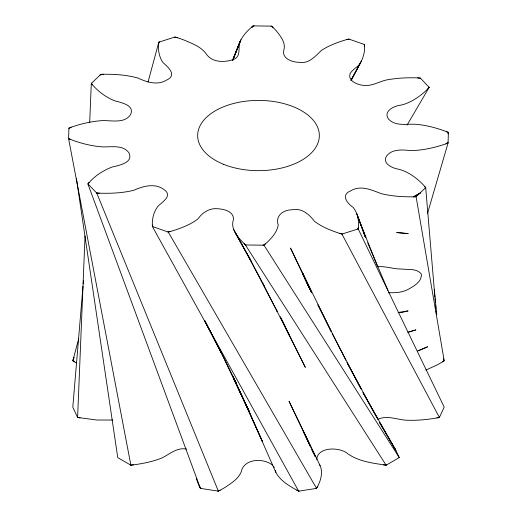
<?xml version="1.0" encoding="UTF-8"?>
<svg xmlns="http://www.w3.org/2000/svg" width="517" height="517" viewBox="0 0 517 517"><rect width="100%" height="100%" fill="white"/><g stroke="black" fill="none" stroke-linecap="round" stroke-linejoin="round"><path stroke-width="0.78" d="M112.809 420.024L96.931 420.024L77.602 417.465L85.04 236.004M89.68 122.794L91.296 83.45L100.893 74.286C113.307 74.093 125.915 74.642 137.923 78.041C146.666 82.119 157.407 85.699 166.403 80.187C177.602 75.308 168.154 67.171 162.933 62.512C158.855 56.644 157.814 49.128 158.809 42.161L175.063 36.991L177.357 37.709A102.444 59.145 0 0 1 183.858 39.971C191.82 43.383 200.9 46.549 206.167 53.82C211.246 61.652 221.838 62.57 230.175 60.424C240.98 58.511 238.511 50.996 239.339 43.447C241.885 36.313 247.391 30.723 253.033 25.895L271.587 26.108L272.95 27.388A102.463 59.158 0 0 1 276.621 31.227C280.705 36.293 285.811 42.749 283.956 49.658C281.274 58.434 292.086 62.273 299.026 62.311C309.095 64.16 315.234 56.043 321.664 50.252C329.911 44.901 339.314 41.657 348.723 39.008L364.601 44.546L364.362 51.855L362.572 58.621L351.088 80.309M377.875 419.306C387.905 414.653 398.336 420.444 408.611 420.269C418.938 420.541 429.265 419.397 439.398 417.465L444.2 407.118L358.191 228.921C359.25 221.496 357.997 213.366 353.182 207.407C347.321 203.504 340.49 195.019 350.597 190.896C360.381 184.763 371.51 189.933 381.055 193.604C392.487 196.454 404.365 197.009 416.107 196.796L425.704 187.632L424.56 186.282A102.424 59.132 0 0 0 420.903 182.436C414.628 176.568 407.254 171.437 398.853 169.266C392.655 168.413 381.456 163.385 386.794 155.727C392.422 148.786 402.517 149.807 410.53 150.531C420.243 150.602 429.866 148.644 439.179 146.001A102.489 59.171 0 0 0 445.822 143.888L448.045 143.093L448.413 132.384C437.977 128.268 427.029 125.256 415.83 124.274C406.73 123.679 395.673 126.665 388.61 119.188C382.632 111.181 394.419 105.688 401.082 105.1C409.703 103.096 417.374 98.14 424.03 92.446A102.45 59.151 0 0 0 427.953 88.691L429.188 87.367L420.237 77.983C409.871 77.531 399.428 77.776 389.178 79.515C380.764 80.432 373.507 86.074 364.821 85.441C358.759 85.299 347.321 81.486 350.151 73.498C353.014 68.574 359.289 66.745 361.402 61.168M82.998 286.308L72.8 407.118L77.602 417.465M83.198 283.904L83.47 280.705M91.296 83.45C97.448 90.876 105.319 96.976 114.263 100.634C120.726 102.676 134.498 104.699 130.801 114.192C124.849 123.99 111.575 120.241 102.082 120.635C90.746 121.366 79.618 124.138 68.955 127.99L68.587 138.698L130.872 465.197C141.393 463.898 151.933 461.952 161.815 458.01C169.738 454.217 176.924 447.14 186.585 449.06M76.316 362.94L72.8 360.756L78.791 338.545M148.056 81.99L158.809 42.161M427.481 213.521L448.045 143.093M447.877 133.851L448.413 132.384M357.751 229.076L358.371 227.415M72.8 360.756L73.711 358.43M232.734 60.23L240.353 40.927L232.637 60.366M232.747 60.121L239.798 42.187M232.656 60.463L241 39.673M73.957 357.854L74.202 357.273M252.341 27.343L253.033 25.895M236.56 383.575L219.208 348.432L248.981 411.209L233.419 377.656L262.3 441.259L247.391 407.693L275.852 472.415C280.692 481.295 290.076 486.452 298.652 491.15L316.578 488.378C320.398 481.65 323.39 473.094 320.094 465.571L289.035 401.263L310.2 445.925M351.243 80.103L360.704 62.402L350.978 80.503M158.629 43.667L159.688 41.851M407.073 125.108L429.188 87.367M272.504 465.074C264.181 458.521 247.617 458.23 242.13 468.641C240.625 477.314 232.437 482.49 225.651 487.04A102.463 59.158 0 0 1 220.274 490.142L218.348 491.15L96.763 193.1L88.039 183.981C94.062 176.207 102.87 170.7 111.956 167.075C118.755 165.453 133.897 162.777 128.907 152.741C122.4 144.165 110.431 147.442 101.17 146.809C89.971 145.826 79.023 142.815 68.587 138.698M427.953 88.691L428.961 87.102M316.087 488.468L317.373 486.943M218.348 491.15L200.422 488.378L87.812 183.716L89.047 182.391M235.7 233.471L239.3 238.576L245.413 244.974L263.967 245.187C270.145 239.804 276.608 233.464 278.256 225.108C274.992 215.576 283.51 209.689 292.363 209.779C301.87 207.866 309.172 214.322 314.349 221.205C322.485 227.435 332.257 231.041 341.937 234.091L358.191 228.921M425.853 370.088L437.085 364.97A102.463 59.158 0 0 0 442.449 361.868L444.09 360.465L443.799 359.709M445.822 143.888L448.142 142.207M442.449 361.868L444.2 360.756L416.107 196.796M395.983 450.559L379.73 422.79L395.983 450.559L399.247 457.623L386.128 465.197C372.912 463.161 358.578 461.578 347.476 453.519C339.843 446.914 317.328 446.552 316.772 459.535M68.89 128.584L71.178 127.195M416.392 196.55L413.503 196.841L420.567 192.789M413.503 196.841L420.295 193.048M251.579 27.142L254.067 25.882M262.933 245.2L265.421 243.94M217.844 491.085L220.274 490.142M96.763 193.1C109.216 193.584 121.883 193.3 134.026 190.204C143.319 186.03 155.113 182.856 164.07 189.597C173.111 195.749 162.254 201.973 157.931 206.296C153.51 211.983 151.882 219.441 152.399 226.536L168.277 232.075L170.616 231.416A102.424 59.132 0 0 0 177.273 229.302C184.575 226.685 191.923 223.693 198.037 218.814C202.515 212.397 209.812 207.744 217.974 208.771C224.313 209.146 233.975 211.492 233.419 219.531C231.939 223.783 232.669 228.346 234.983 232.198L250.17 259.573L233.794 229.658M436.917 417.923L439.553 417.18M407.971 332.173L415.888 329.872L408.01 332.399M100.033 75.03L103.497 74.241M346.384 39.667L349.175 39.15M167.825 231.933L170.616 231.416M377.236 266.74C385.54 265.887 393.54 269.254 401.851 269.027C408.352 269.913 417.148 268.181 421.413 274.21C421.866 281.565 414.098 286.082 408.449 289.197C402.316 292.661 395.279 292.868 388.461 292.687M130.491 464.996L133.425 464.88M383.575 464.88L386.509 464.996M417.639 77.88L420.508 78.241M96.492 192.847L99.361 193.203M174.597 37.127L177.357 37.709M339.643 233.374L342.403 233.955M77.447 417.18L80.083 417.923M296.726 490.142L299.156 491.085M446.255 131.544L448.426 132.682M68.574 138.401L70.745 139.538M130.872 465.197L117.753 457.623L76.464 178.701M271.07 26.089L272.95 27.388M244.05 243.694L245.93 244.993M72.91 360.465L74.551 361.868M196.305 478.574L198.896 485.521L200.913 488.468M319.254 464.389L320.094 465.571M394.322 447.942L395.175 449.234L362.96 392.565L377.707 419.003L347.023 362.514L361.099 388.984L332.237 333.698M273.506 466.231L274.288 467.42M245.413 244.974L386.128 465.197M263.967 245.187L399.247 457.623M168.277 232.075L316.578 488.378M234.983 232.198L250.978 260.762M424.56 186.282L425.459 187.891M91.541 83.192L92.44 84.801M199.627 486.943L200.422 488.378M152.399 226.536L298.652 491.15M364.149 234.628L365.732 237.684L357.144 214.813M264.252 285.972L248.231 255.98L277.228 311.525L262.332 282.547M341.937 234.091L439.398 417.465M204.551 320.546L221.166 352.607L204.764 320.682L220.494 351.379M345.879 360.213L317.936 304.856L331.164 331.436L290.483 248.063L311.68 292.88M276.647 310.407L305.334 367.354L287.911 332.192M281.293 318.711L285.125 326.518M280.266 316.675L282.017 320.262M284.822 326.001L289.727 336.05L282.857 321.839M311.906 449.531L315.318 456.731M310.723 290.825L302.639 273.655L308.694 286.689M311.312 448.207L303.214 431.049L310.278 446.171M311.984 449.635L315.357 456.782M233.904 378.838L249.685 412.372M311.958 449.771L313.302 452.653M311.156 291.846L302.296 272.478L309.25 287.717M233.018 376.479L248.36 410.039M387.989 290.483L367.71 242.816M377.1 265.415L357.538 216.132L365.732 237.684M443.289 358.43L443.521 359.011M356.685 213.515L364.957 236.114M364.175 44.384L364.679 46.052M152.321 225.031L152.825 226.698M275.852 472.415L275.425 470.515M434.267 289.365L436.787 314.73M425.704 187.632L434.92 297.191M435.055 298.755L435.385 302.671M435.579 305.017L435.844 308.145M436.109 311.279L436.238 312.843M427.546 346.823L417.917 350.881L427.546 346.823M407.984 310.924L402.077 312.41L398.051 312.494L407.984 310.924M408.081 233.6L396.81 232.56L408.081 233.6M223.602 164.316A60.844 35.13 0 0 0 319.112 138.601A60.844 35.13 0 0 0 232.786 103.704A60.844 35.13 0 0 0 223.602 164.316"/></g></svg>
